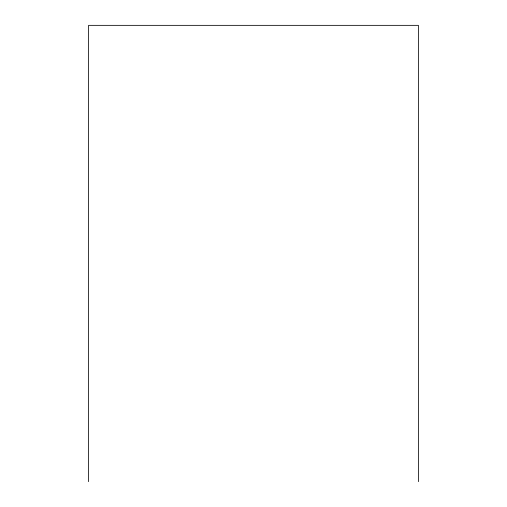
<?xml version="1.0" encoding="UTF-8"?>
<svg xmlns="http://www.w3.org/2000/svg" width="507" height="507" viewBox="0 0 507 507"><rect width="100%" height="100%" fill="white"/><g stroke="black" fill="none" stroke-linecap="round" stroke-linejoin="round"><path stroke-width="0.76" d="M418.408 481.65L418.408 25.35L88.592 25.35L88.592 481.65"/></g></svg>
